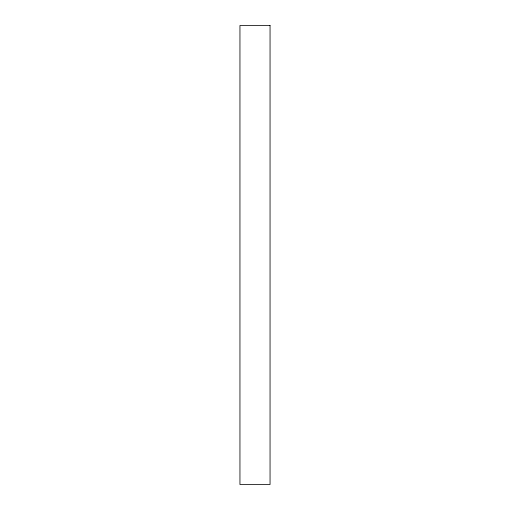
<?xml version="1.0" encoding="UTF-8"?>
<svg xmlns="http://www.w3.org/2000/svg" width="510" height="510" viewBox="0 0 510 510"><rect width="100%" height="100%" fill="white"/><g stroke="black" fill="none" stroke-linecap="round" stroke-linejoin="round"><path stroke-width="0.76" d="M270.051 25.5L239.949 25.5L239.949 484.5L270.051 484.5L270.051 25.5"/></g></svg>
